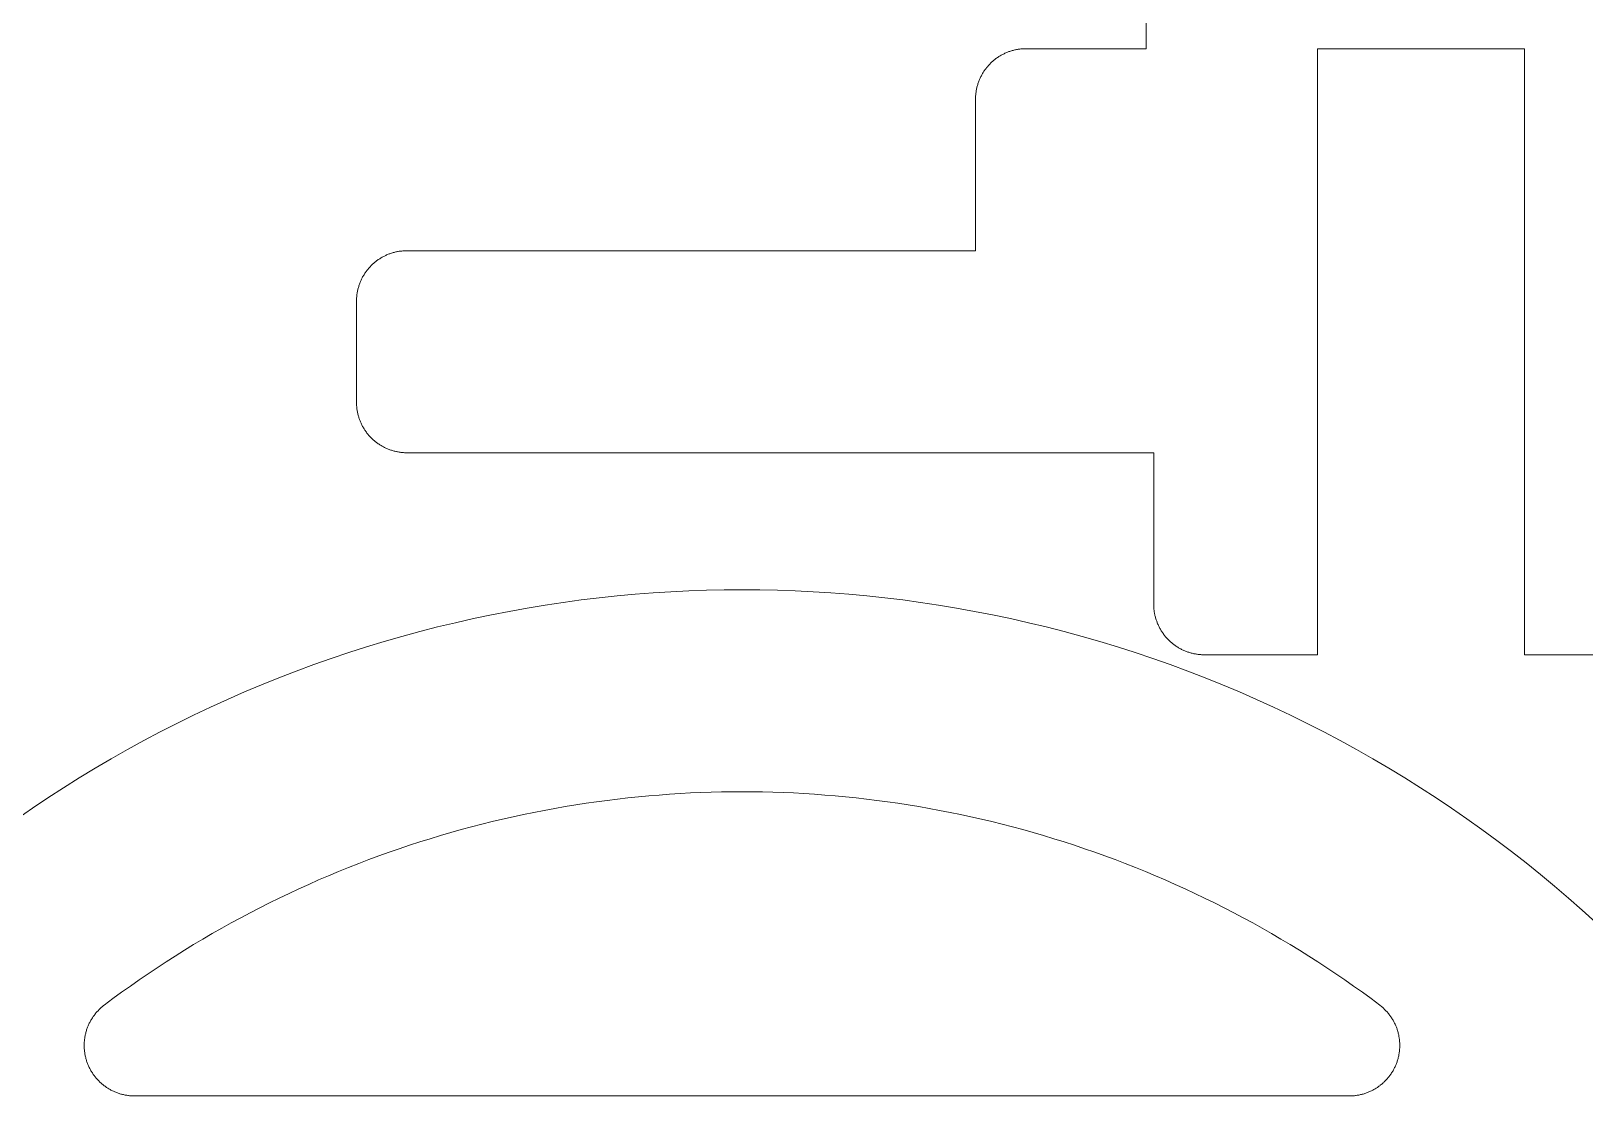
# Model space of a CAD drawing. Header units: inches. Extents: x -505 to 101, y 135 to 440.
# Drawn here: x -473.19 to -442.44, y 390.47 to 411.55 of the extents above; entities that cross this region are included whole.
import ezdxf

# ---------------------------------------------------------------- set-up
doc = ezdxf.new("R2010")
doc.units = ezdxf.units.IN
doc.header["$MEASUREMENT"] = 0
doc.layers.add('Capa 1', color=7, linetype='Continuous')

msp = doc.modelspace()

# ---------------------------------------------------------------- linework, layer by layer
at = {"layer": 'Capa 1', "color": 28, "lineweight": 9, "true_color": 0x11100b}
for points in [[(-465.75, 407.203), (-454.498, 407.203), (-454.498, 410.203), (-454.498, 410.22), (-454.497, 410.238), (-454.496, 410.255), (-454.496, 410.272), (-454.494, 410.289), (-454.492, 410.306), (-454.491, 410.323), (-454.488, 410.341), (-454.486, 410.358), (-454.483, 410.375), (-454.48, 410.392), (-454.477, 410.409), (-454.473, 410.426), (-454.469, 410.442), (-454.465, 410.459), (-454.46, 410.475), (-454.455, 410.492), (-454.45, 410.509), (-454.444, 410.525), (-454.439, 410.541), (-454.433, 410.558), (-454.426, 410.574), (-454.42, 410.59), (-454.413, 410.606), (-454.406, 410.621), (-454.399, 410.637), (-454.391, 410.652), (-454.383, 410.668), (-454.375, 410.683), (-454.367, 410.698), (-454.358, 410.713), (-454.349, 410.728), (-454.34, 410.742), (-454.331, 410.757), (-454.321, 410.771), (-454.311, 410.785), (-454.301, 410.799), (-454.29, 410.813), (-454.28, 410.827), (-454.269, 410.84), (-454.257, 410.853), (-454.246, 410.866), (-454.235, 410.879), (-454.223, 410.891), (-454.211, 410.904), (-454.199, 410.916), (-454.186, 410.928), (-454.174, 410.94), (-454.161, 410.951), (-454.148, 410.963), (-454.135, 410.974), (-454.121, 410.985), (-454.108, 410.995), (-454.094, 411.006), (-454.08, 411.016), (-454.066, 411.026), (-454.051, 411.036), (-454.037, 411.045), (-454.023, 411.054), (-454.008, 411.063), (-453.993, 411.072), (-453.978, 411.08), (-453.963, 411.089), (-453.947, 411.096), (-453.931, 411.104), (-453.916, 411.111), (-453.9, 411.119), (-453.885, 411.125), (-453.868, 411.132), (-453.853, 411.138), (-453.836, 411.144), (-453.82, 411.15), (-453.803, 411.155), (-453.787, 411.16), (-453.771, 411.165), (-453.754, 411.17), (-453.737, 411.174), (-453.721, 411.178), (-453.704, 411.182), (-453.687, 411.185), (-453.67, 411.188), (-453.652, 411.191), (-453.635, 411.193), (-453.618, 411.196), (-453.601, 411.198), (-453.584, 411.199), (-453.567, 411.201), (-453.549, 411.202), (-453.532, 411.202), (-453.515, 411.203), (-453.498, 411.203), (-451.121, 411.203), (-451.121, 420.177)], [(-441.388, 399.203), (-443.63, 399.203), (-443.63, 411.203), (-447.729, 411.203), (-447.729, 399.203), (-449.971, 399.203), (-449.988, 399.203), (-450.005, 399.203), (-450.023, 399.204), (-450.04, 399.205), (-450.057, 399.207), (-450.074, 399.208), (-450.092, 399.21), (-450.108, 399.213), (-450.126, 399.215), (-450.143, 399.218), (-450.16, 399.221), (-450.177, 399.224), (-450.193, 399.228), (-450.21, 399.232), (-450.227, 399.236), (-450.243, 399.241), (-450.26, 399.246), (-450.277, 399.251), (-450.293, 399.257), (-450.309, 399.262), (-450.325, 399.268), (-450.342, 399.274), (-450.357, 399.281), (-450.373, 399.288), (-450.389, 399.295), (-450.405, 399.302), (-450.42, 399.31), (-450.436, 399.317), (-450.451, 399.326), (-450.466, 399.334), (-450.481, 399.343), (-450.496, 399.352), (-450.51, 399.361), (-450.525, 399.37), (-450.539, 399.38), (-450.553, 399.39), (-450.567, 399.4), (-450.581, 399.411), (-450.594, 399.421), (-450.608, 399.432), (-450.621, 399.443), (-450.634, 399.455), (-450.647, 399.466), (-450.659, 399.478), (-450.672, 399.49), (-450.684, 399.502), (-450.696, 399.515), (-450.708, 399.527), (-450.72, 399.54), (-450.731, 399.553), (-450.742, 399.566), (-450.753, 399.58), (-450.764, 399.593), (-450.774, 399.607), (-450.784, 399.621), (-450.794, 399.635), (-450.803, 399.649), (-450.813, 399.664), (-450.822, 399.678), (-450.831, 399.693), (-450.84, 399.708), (-450.848, 399.723), (-450.856, 399.738), (-450.864, 399.754), (-450.872, 399.769), (-450.879, 399.785), (-450.886, 399.8), (-450.893, 399.816), (-450.9, 399.833), (-450.906, 399.848), (-450.912, 399.865), (-450.918, 399.881), (-450.923, 399.897), (-450.928, 399.914), (-450.933, 399.931), (-450.937, 399.947), (-450.942, 399.964), (-450.946, 399.981), (-450.949, 399.997), (-450.953, 400.014), (-450.956, 400.031), (-450.959, 400.048), (-450.961, 400.065), (-450.964, 400.083), (-450.966, 400.1), (-450.967, 400.117), (-450.968, 400.134), (-450.97, 400.151), (-450.97, 400.168), (-450.971, 400.186), (-450.971, 400.203), (-450.971, 403.203), (-465.75, 403.203), (-465.767, 403.203), (-465.785, 403.204), (-465.802, 403.204), (-465.819, 403.205), (-465.836, 403.207), (-465.854, 403.208), (-465.871, 403.21), (-465.888, 403.213), (-465.905, 403.215), (-465.922, 403.218), (-465.939, 403.221), (-465.956, 403.225), (-465.973, 403.228), (-465.989, 403.232), (-466.006, 403.236), (-466.023, 403.241), (-466.04, 403.246), (-466.056, 403.251), (-466.072, 403.256), (-466.088, 403.262), (-466.105, 403.268), (-466.121, 403.274), (-466.137, 403.281), (-466.153, 403.288), (-466.168, 403.295), (-466.184, 403.302), (-466.199, 403.309), (-466.215, 403.318), (-466.23, 403.326), (-466.245, 403.334), (-466.26, 403.343), (-466.275, 403.352), (-466.289, 403.361), (-466.304, 403.37), (-466.318, 403.38), (-466.332, 403.39), (-466.346, 403.4), (-466.36, 403.41), (-466.374, 403.421), (-466.387, 403.432), (-466.4, 403.443), (-466.413, 403.454), (-466.426, 403.466), (-466.439, 403.478), (-466.451, 403.49), (-466.463, 403.502), (-466.475, 403.514), (-466.487, 403.527), (-466.498, 403.54), (-466.51, 403.553), (-466.521, 403.566), (-466.532, 403.58), (-466.543, 403.593), (-466.553, 403.607), (-466.563, 403.621), (-466.573, 403.635), (-466.583, 403.649), (-466.592, 403.664), (-466.601, 403.678), (-466.61, 403.693), (-466.619, 403.708), (-466.628, 403.723), (-466.636, 403.738), (-466.643, 403.754), (-466.651, 403.769), (-466.658, 403.785), (-466.666, 403.801), (-466.672, 403.816), (-466.679, 403.832), (-466.685, 403.848), (-466.691, 403.864), (-466.697, 403.881), (-466.702, 403.897), (-466.707, 403.914), (-466.712, 403.93), (-466.717, 403.947), (-466.721, 403.964), (-466.725, 403.98), (-466.729, 403.997), (-466.732, 404.014), (-466.735, 404.031), (-466.738, 404.048), (-466.74, 404.066), (-466.743, 404.082), (-466.745, 404.1), (-466.746, 404.117), (-466.748, 404.134), (-466.749, 404.151), (-466.75, 404.169), (-466.75, 404.186), (-466.75, 404.203), (-466.75, 406.203), (-466.75, 406.22), (-466.75, 406.237), (-466.749, 406.255), (-466.748, 406.272), (-466.746, 406.289), (-466.745, 406.306), (-466.743, 406.324), (-466.74, 406.341), (-466.738, 406.358), (-466.735, 406.375), (-466.732, 406.392), (-466.729, 406.409), (-466.725, 406.426), (-466.721, 406.442), (-466.717, 406.459), (-466.712, 406.476), (-466.707, 406.492), (-466.702, 406.509), (-466.697, 406.525), (-466.691, 406.541), (-466.685, 406.558), (-466.679, 406.574), (-466.672, 406.59), (-466.666, 406.606), (-466.658, 406.621), (-466.651, 406.637), (-466.643, 406.652), (-466.636, 406.668), (-466.628, 406.683), (-466.619, 406.698), (-466.61, 406.713), (-466.601, 406.728), (-466.592, 406.742), (-466.583, 406.757), (-466.573, 406.771), (-466.563, 406.785), (-466.553, 406.799), (-466.543, 406.813), (-466.532, 406.826), (-466.521, 406.84), (-466.51, 406.853), (-466.498, 406.866), (-466.487, 406.879), (-466.475, 406.892), (-466.463, 406.904), (-466.451, 406.916), (-466.439, 406.928), (-466.426, 406.94), (-466.413, 406.951), (-466.4, 406.963), (-466.387, 406.974), (-466.374, 406.985), (-466.36, 406.995), (-466.346, 407.006), (-466.332, 407.016), (-466.318, 407.026), (-466.304, 407.036), (-466.289, 407.045), (-466.275, 407.054), (-466.26, 407.063), (-466.245, 407.072), (-466.23, 407.08), (-466.215, 407.088), (-466.199, 407.096), (-466.184, 407.104), (-466.168, 407.111), (-466.153, 407.118), (-466.137, 407.125), (-466.121, 407.132), (-466.105, 407.138), (-466.088, 407.144), (-466.072, 407.15), (-466.056, 407.155), (-466.04, 407.16), (-466.023, 407.165), (-466.006, 407.17), (-465.989, 407.174), (-465.973, 407.178), (-465.956, 407.182), (-465.939, 407.185), (-465.922, 407.188), (-465.905, 407.191), (-465.888, 407.194), (-465.871, 407.196), (-465.854, 407.197), (-465.836, 407.199), (-465.819, 407.201), (-465.802, 407.202), (-465.785, 407.202), (-465.767, 407.203), (-465.75, 407.203)], [(-442.219, 393.9), (-442.488, 394.143), (-442.76, 394.383), (-443.037, 394.619), (-443.317, 394.852), (-443.601, 395.081), (-443.889, 395.306), (-444.181, 395.527), (-444.476, 395.744), (-444.775, 395.957), (-445.077, 396.166), (-445.382, 396.371), (-445.691, 396.571), (-446.003, 396.767), (-446.318, 396.958), (-446.636, 397.145), (-446.956, 397.327), (-447.28, 397.504), (-447.606, 397.677), (-447.935, 397.845), (-448.266, 398.008), (-448.6, 398.165), (-448.936, 398.318), (-449.273, 398.467), (-449.613, 398.61), (-449.955, 398.747), (-450.299, 398.88), (-450.644, 399.007), (-450.99, 399.13), (-451.339, 399.247), (-451.688, 399.358), (-452.039, 399.465), (-452.39, 399.566), (-452.743, 399.662), (-453.097, 399.753), (-453.451, 399.838), (-453.805, 399.918), (-454.161, 399.993), (-454.516, 400.062), (-454.872, 400.126), (-455.228, 400.185), (-455.584, 400.239), (-455.94, 400.287), (-456.296, 400.33), (-456.651, 400.368), (-457.006, 400.401), (-457.36, 400.428), (-457.714, 400.451), (-458.067, 400.468), (-458.419, 400.481), (-458.77, 400.488), (-459.12, 400.491), (-459.47, 400.488), (-459.822, 400.481), (-460.174, 400.468), (-460.527, 400.451), (-460.881, 400.428), (-461.235, 400.401), (-461.59, 400.368), (-461.945, 400.33), (-462.301, 400.287), (-462.657, 400.239), (-463.013, 400.185), (-463.369, 400.126), (-463.725, 400.062), (-464.08, 399.993), (-464.436, 399.918), (-464.79, 399.838), (-465.145, 399.753), (-465.498, 399.662), (-465.851, 399.566), (-466.202, 399.465), (-466.553, 399.358), (-466.902, 399.247), (-467.251, 399.13), (-467.597, 399.007), (-467.942, 398.88), (-468.286, 398.747), (-468.628, 398.61), (-468.968, 398.467), (-469.306, 398.318), (-469.641, 398.165), (-469.975, 398.008), (-470.306, 397.845), (-470.635, 397.677), (-470.961, 397.504), (-471.284, 397.327), (-471.605, 397.145), (-471.923, 396.958), (-472.238, 396.767), (-472.55, 396.571), (-472.859, 396.371), (-473.164, 396.166), (-473.466, 395.957)], [(-471.742, 392.266), (-471.571, 392.394), (-471.399, 392.519), (-471.225, 392.643), (-471.05, 392.765), (-470.874, 392.886), (-470.696, 393.005), (-470.517, 393.122), (-470.337, 393.238), (-470.156, 393.351), (-469.973, 393.463), (-469.789, 393.573), (-469.604, 393.681), (-469.418, 393.787), (-469.23, 393.892), (-469.042, 393.994), (-468.853, 394.095), (-468.662, 394.193), (-468.471, 394.29), (-468.278, 394.385), (-468.085, 394.478), (-467.89, 394.568), (-467.695, 394.657), (-467.499, 394.744), (-467.302, 394.828), (-467.104, 394.911), (-466.905, 394.992), (-466.706, 395.07), (-466.506, 395.147), (-466.306, 395.221), (-466.105, 395.293), (-465.903, 395.363), (-465.7, 395.431), (-465.497, 395.497), (-465.294, 395.561), (-465.09, 395.623), (-464.886, 395.682), (-464.681, 395.74), (-464.476, 395.795), (-464.27, 395.848), (-464.065, 395.899), (-463.859, 395.948), (-463.652, 395.995), (-463.446, 396.039), (-463.24, 396.082), (-463.033, 396.122), (-462.826, 396.16), (-462.619, 396.196), (-462.412, 396.231), (-462.205, 396.262), (-461.998, 396.292), (-461.791, 396.32), (-461.584, 396.345), (-461.378, 396.368), (-461.171, 396.39), (-460.965, 396.409), (-460.759, 396.426), (-460.553, 396.442), (-460.347, 396.455), (-460.142, 396.466), (-459.937, 396.474), (-459.732, 396.481), (-459.528, 396.486), (-459.324, 396.49), (-459.12, 396.49), (-458.917, 396.49), (-458.713, 396.486), (-458.509, 396.481), (-458.304, 396.474), (-458.099, 396.466), (-457.894, 396.455), (-457.688, 396.442), (-457.482, 396.426), (-457.276, 396.409), (-457.07, 396.39), (-456.863, 396.368), (-456.657, 396.345), (-456.45, 396.32), (-456.243, 396.292), (-456.036, 396.262), (-455.829, 396.231), (-455.622, 396.196), (-455.415, 396.16), (-455.208, 396.122), (-455.001, 396.082), (-454.795, 396.039), (-454.588, 395.995), (-454.382, 395.948), (-454.176, 395.899), (-453.971, 395.848), (-453.765, 395.795), (-453.56, 395.74), (-453.355, 395.682), (-453.151, 395.623), (-452.947, 395.561), (-452.744, 395.497), (-452.541, 395.431), (-452.338, 395.363), (-452.137, 395.293), (-451.936, 395.221), (-451.735, 395.147), (-451.535, 395.07), (-451.335, 394.992), (-451.137, 394.911), (-450.939, 394.828), (-450.742, 394.744), (-450.546, 394.657), (-450.351, 394.568), (-450.156, 394.478), (-449.963, 394.385), (-449.77, 394.29), (-449.579, 394.193), (-449.388, 394.095), (-449.199, 393.994), (-449.01, 393.892), (-448.823, 393.787), (-448.637, 393.681), (-448.452, 393.573), (-448.268, 393.463), (-448.085, 393.351), (-447.904, 393.238), (-447.723, 393.122), (-447.545, 393.005), (-447.367, 392.886), (-447.191, 392.765), (-447.016, 392.643), (-446.842, 392.519), (-446.67, 392.394), (-446.499, 392.266), (-446.486, 392.256), (-446.472, 392.245), (-446.459, 392.234), (-446.445, 392.222), (-446.432, 392.211), (-446.419, 392.199), (-446.407, 392.187), (-446.394, 392.175), (-446.382, 392.162), (-446.37, 392.149), (-446.358, 392.137), (-446.347, 392.124), (-446.335, 392.11), (-446.324, 392.097), (-446.313, 392.083), (-446.303, 392.069), (-446.292, 392.055), (-446.282, 392.041), (-446.272, 392.027), (-446.263, 392.012), (-446.253, 391.997), (-446.244, 391.983), (-446.235, 391.967), (-446.227, 391.952), (-446.218, 391.937), (-446.21, 391.922), (-446.203, 391.906), (-446.195, 391.89), (-446.188, 391.874), (-446.181, 391.858), (-446.174, 391.842), (-446.168, 391.826), (-446.162, 391.81), (-446.156, 391.793), (-446.15, 391.777), (-446.145, 391.76), (-446.14, 391.743), (-446.136, 391.726), (-446.131, 391.709), (-446.127, 391.692), (-446.123, 391.676), (-446.12, 391.658), (-446.117, 391.641), (-446.114, 391.624), (-446.111, 391.607), (-446.109, 391.589), (-446.107, 391.572), (-446.105, 391.555), (-446.104, 391.537), (-446.103, 391.52), (-446.102, 391.502), (-446.102, 391.485), (-446.102, 391.467), (-446.102, 391.45), (-446.102, 391.433), (-446.103, 391.415), (-446.104, 391.398), (-446.105, 391.38), (-446.107, 391.363), (-446.109, 391.346), (-446.111, 391.328), (-446.114, 391.311), (-446.117, 391.294), (-446.12, 391.277), (-446.123, 391.26), (-446.127, 391.242), (-446.131, 391.226), (-446.136, 391.209), (-446.14, 391.192), (-446.145, 391.175), (-446.15, 391.158), (-446.156, 391.142), (-446.162, 391.126), (-446.168, 391.109), (-446.174, 391.093), (-446.181, 391.077), (-446.188, 391.061), (-446.195, 391.045), (-446.203, 391.029), (-446.211, 391.013), (-446.219, 390.998), (-446.227, 390.983), (-446.235, 390.968), (-446.245, 390.952), (-446.253, 390.938), (-446.263, 390.923), (-446.272, 390.908), (-446.282, 390.894), (-446.292, 390.88), (-446.303, 390.866), (-446.314, 390.852), (-446.324, 390.838), (-446.335, 390.825), (-446.347, 390.812), (-446.358, 390.798), (-446.37, 390.786), (-446.382, 390.773), (-446.394, 390.761), (-446.407, 390.748), (-446.419, 390.736), (-446.432, 390.724), (-446.446, 390.713), (-446.459, 390.702), (-446.472, 390.691), (-446.486, 390.68), (-446.499, 390.669), (-446.514, 390.659), (-446.528, 390.648), (-446.542, 390.638), (-446.557, 390.629), (-446.571, 390.619), (-446.586, 390.611), (-446.601, 390.602), (-446.617, 390.593), (-446.632, 390.585), (-446.648, 390.577), (-446.663, 390.569), (-446.679, 390.561), (-446.695, 390.554), (-446.711, 390.547), (-446.727, 390.54), (-446.743, 390.534), (-446.759, 390.528), (-446.776, 390.522), (-446.792, 390.516), (-446.809, 390.511), (-446.826, 390.506), (-446.843, 390.501), (-446.86, 390.497), (-446.877, 390.493), (-446.894, 390.489), (-446.91, 390.486), (-446.928, 390.483), (-446.945, 390.48), (-446.962, 390.477), (-446.98, 390.475), (-446.997, 390.473), (-447.014, 390.472), (-447.032, 390.47), (-447.049, 390.469), (-447.066, 390.468), (-447.084, 390.468), (-447.101, 390.468), (-459.12, 390.468), (-471.139, 390.468), (-471.157, 390.468), (-471.174, 390.468), (-471.192, 390.469), (-471.209, 390.47), (-471.227, 390.472), (-471.244, 390.473), (-471.261, 390.475), (-471.279, 390.477), (-471.296, 390.48), (-471.313, 390.483), (-471.33, 390.486), (-471.347, 390.489), (-471.364, 390.493), (-471.381, 390.497), (-471.398, 390.501), (-471.415, 390.506), (-471.432, 390.511), (-471.448, 390.516), (-471.465, 390.522), (-471.481, 390.528), (-471.498, 390.534), (-471.514, 390.54), (-471.53, 390.547), (-471.546, 390.554), (-471.562, 390.561), (-471.578, 390.569), (-471.593, 390.577), (-471.609, 390.585), (-471.624, 390.593), (-471.639, 390.602), (-471.654, 390.611), (-471.669, 390.619), (-471.684, 390.629), (-471.698, 390.638), (-471.713, 390.648), (-471.727, 390.659), (-471.741, 390.669), (-471.755, 390.68), (-471.769, 390.691), (-471.782, 390.702), (-471.795, 390.713), (-471.809, 390.724), (-471.821, 390.736), (-471.834, 390.748), (-471.846, 390.761), (-471.859, 390.773), (-471.871, 390.786), (-471.883, 390.798), (-471.894, 390.812), (-471.906, 390.825), (-471.917, 390.838), (-471.927, 390.852), (-471.938, 390.866), (-471.948, 390.88), (-471.959, 390.894), (-471.968, 390.908), (-471.978, 390.923), (-471.988, 390.938), (-471.996, 390.952), (-472.005, 390.968), (-472.014, 390.983), (-472.022, 390.998), (-472.03, 391.013), (-472.038, 391.029), (-472.046, 391.045), (-472.053, 391.061), (-472.06, 391.077), (-472.067, 391.093), (-472.073, 391.109), (-472.079, 391.126), (-472.085, 391.142), (-472.091, 391.158), (-472.096, 391.175), (-472.101, 391.192), (-472.105, 391.209), (-472.11, 391.226), (-472.114, 391.242), (-472.118, 391.26), (-472.121, 391.277), (-472.124, 391.294), (-472.127, 391.311), (-472.13, 391.328), (-472.132, 391.346), (-472.134, 391.363), (-472.136, 391.38), (-472.137, 391.398), (-472.138, 391.415), (-472.139, 391.433), (-472.139, 391.45), (-472.139, 391.467), (-472.139, 391.485), (-472.139, 391.502), (-472.138, 391.52), (-472.137, 391.537), (-472.136, 391.555), (-472.134, 391.572), (-472.132, 391.589), (-472.13, 391.607), (-472.127, 391.624), (-472.124, 391.641), (-472.121, 391.658), (-472.118, 391.676), (-472.114, 391.692), (-472.11, 391.709), (-472.105, 391.726), (-472.101, 391.743), (-472.096, 391.76), (-472.091, 391.777), (-472.085, 391.793), (-472.079, 391.81), (-472.073, 391.826), (-472.067, 391.842), (-472.06, 391.858), (-472.053, 391.874), (-472.046, 391.89), (-472.038, 391.906), (-472.031, 391.922), (-472.022, 391.937), (-472.014, 391.952), (-472.005, 391.967), (-471.997, 391.983), (-471.988, 391.997), (-471.978, 392.012), (-471.969, 392.027), (-471.959, 392.041), (-471.949, 392.055), (-471.938, 392.069), (-471.928, 392.083), (-471.917, 392.097), (-471.906, 392.11), (-471.894, 392.124), (-471.883, 392.137), (-471.871, 392.149), (-471.859, 392.162), (-471.847, 392.175), (-471.834, 392.187), (-471.821, 392.199), (-471.809, 392.211), (-471.796, 392.222), (-471.782, 392.234), (-471.769, 392.245), (-471.755, 392.256), (-471.742, 392.266)]]:
    msp.add_lwpolyline(points, dxfattribs=at)

doc.saveas('drawing.dxf')
